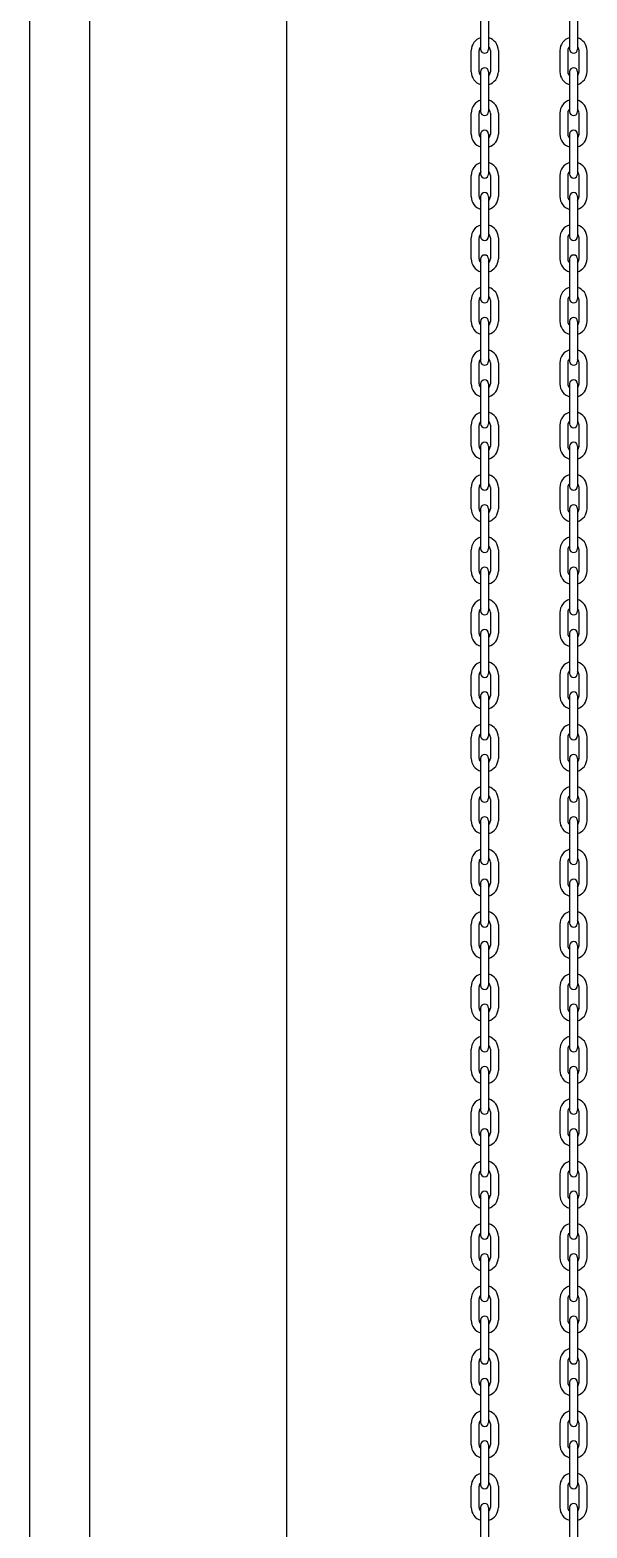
# Model space of a CAD drawing. Header units: millimetres. Extents: x 909 to 159266, y 137 to 21462.
# Drawn here: x 119224 to 119410, y 15338 to 15839 of the extents above; entities that cross this region are included whole.
import ezdxf

# ---------------------------------------------------------------- set-up
doc = ezdxf.new("R2010")
doc.units = ezdxf.units.MM
doc.header["$LTSCALE"] = 50
doc.header["$MEASUREMENT"] = 0
doc.layers.add('OHD Frame', color=2, linetype='Continuous')
doc.layers.add('OHD Track', color=4, linetype='Continuous')

msp = doc.modelspace()

# ---------------------------------------------------------------- linework, layer by layer
at = {"color": 7, "linetype": 'Continuous'}
for p, q in [((119374.13, 15845.82), (119374.13, 15832.48)), ((119376.8, 15845.82), (119376.8, 15832.48)), ((119403.88, 15845.82), (119403.88, 15832.48)), ((119406.55, 15845.82), (119406.55, 15832.48)), ((119371, 15824.95), (119371, 15832.02)), ((119373.67, 15824.95), (119373.67, 15832.02)), ((119377.4, 15832.02), (119377.4, 15824.95)), ((119380.07, 15832.02), (119380.07, 15824.95)), ((119400.61, 15832.02), (119400.61, 15824.95)), ((119403.28, 15832.02), (119403.28, 15824.95)), ((119407.01, 15824.95), (119407.01, 15832.02)), ((119409.68, 15824.95), (119409.68, 15832.02)), ((119374.13, 15824.95), (119374.13, 15811.62)), ((119376.8, 15824.95), (119376.8, 15811.62)), ((119403.88, 15824.95), (119403.88, 15811.62)), ((119406.55, 15824.95), (119406.55, 15811.62)), ((119371, 15804.08), (119371, 15811.15)), ((119373.67, 15804.08), (119373.67, 15811.15)), ((119377.4, 15811.15), (119377.4, 15804.08)), ((119380.07, 15811.15), (119380.07, 15804.08)), ((119400.61, 15811.15), (119400.61, 15804.08)), ((119403.28, 15811.15), (119403.28, 15804.08)), ((119407.01, 15804.08), (119407.01, 15811.15)), ((119409.68, 15804.08), (119409.68, 15811.15)), ((119374.13, 15804.08), (119374.13, 15790.75)), ((119376.8, 15804.08), (119376.8, 15790.75)), ((119403.88, 15804.08), (119403.88, 15790.75)), ((119406.55, 15804.08), (119406.55, 15790.75)), ((119371, 15783.22), (119371, 15790.28)), ((119373.67, 15783.22), (119373.67, 15790.28)), ((119377.4, 15790.28), (119377.4, 15783.22)), ((119380.07, 15790.28), (119380.07, 15783.22)), ((119400.61, 15790.28), (119400.61, 15783.22)), ((119403.28, 15790.28), (119403.28, 15783.22)), ((119407.01, 15783.22), (119407.01, 15790.28)), ((119409.68, 15783.22), (119409.68, 15790.28)), ((119374.13, 15783.22), (119374.13, 15769.88)), ((119376.8, 15783.22), (119376.8, 15769.88)), ((119403.88, 15783.22), (119403.88, 15769.88)), ((119406.55, 15783.22), (119406.55, 15769.88)), ((119371, 15762.35), (119371, 15769.42)), ((119373.67, 15762.35), (119373.67, 15769.42)), ((119377.4, 15769.42), (119377.4, 15762.35)), ((119380.07, 15769.42), (119380.07, 15762.35)), ((119400.61, 15769.42), (119400.61, 15762.35)), ((119403.28, 15769.42), (119403.28, 15762.35)), ((119407.01, 15762.35), (119407.01, 15769.42)), ((119409.68, 15762.35), (119409.68, 15769.42)), ((119374.13, 15762.35), (119374.13, 15749.02)), ((119376.8, 15762.35), (119376.8, 15749.02)), ((119403.88, 15762.35), (119403.88, 15749.02)), ((119406.55, 15762.35), (119406.55, 15749.02)), ((119371, 15741.48), (119371, 15748.55)), ((119373.67, 15741.48), (119373.67, 15748.55)), ((119377.4, 15748.55), (119377.4, 15741.48)), ((119380.07, 15748.55), (119380.07, 15741.48)), ((119400.61, 15748.55), (119400.61, 15741.48)), ((119403.28, 15748.55), (119403.28, 15741.48)), ((119407.01, 15741.48), (119407.01, 15748.55)), ((119409.68, 15741.48), (119409.68, 15748.55)), ((119374.13, 15741.48), (119374.13, 15728.15)), ((119376.8, 15741.48), (119376.8, 15728.15)), ((119403.88, 15741.48), (119403.88, 15728.15)), ((119406.55, 15741.48), (119406.55, 15728.15)), ((119371, 15720.62), (119371, 15727.68)), ((119373.67, 15720.62), (119373.67, 15727.68)), ((119377.4, 15727.68), (119377.4, 15720.62)), ((119380.07, 15727.68), (119380.07, 15720.62)), ((119400.61, 15727.68), (119400.61, 15720.62)), ((119403.28, 15727.68), (119403.28, 15720.62)), ((119407.01, 15720.62), (119407.01, 15727.68)), ((119409.68, 15720.62), (119409.68, 15727.68)), ((119374.13, 15720.62), (119374.13, 15707.28)), ((119376.8, 15720.62), (119376.8, 15707.28)), ((119403.88, 15720.62), (119403.88, 15707.28)), ((119406.55, 15720.62), (119406.55, 15707.28)), ((119371, 15699.75), (119371, 15706.82)), ((119373.67, 15699.75), (119373.67, 15706.82)), ((119377.4, 15706.82), (119377.4, 15699.75)), ((119380.07, 15706.82), (119380.07, 15699.75)), ((119400.61, 15706.82), (119400.61, 15699.75)), ((119403.28, 15706.82), (119403.28, 15699.75)), ((119407.01, 15699.75), (119407.01, 15706.82)), ((119409.68, 15699.75), (119409.68, 15706.82)), ((119374.13, 15699.75), (119374.13, 15686.42)), ((119376.8, 15699.75), (119376.8, 15686.42)), ((119403.88, 15699.75), (119403.88, 15686.42)), ((119406.55, 15699.75), (119406.55, 15686.42)), ((119371, 15678.88), (119371, 15685.95)), ((119373.67, 15678.88), (119373.67, 15685.95)), ((119377.4, 15685.95), (119377.4, 15678.88)), ((119380.07, 15685.95), (119380.07, 15678.88)), ((119400.61, 15685.95), (119400.61, 15678.88)), ((119403.28, 15685.95), (119403.28, 15678.88)), ((119407.01, 15678.88), (119407.01, 15685.95)), ((119409.68, 15678.88), (119409.68, 15685.95)), ((119374.13, 15678.88), (119374.13, 15665.55)), ((119376.8, 15678.88), (119376.8, 15665.55)), ((119403.88, 15678.88), (119403.88, 15665.55)), ((119406.55, 15678.88), (119406.55, 15665.55)), ((119371, 15658.02), (119371, 15665.08)), ((119373.67, 15658.02), (119373.67, 15665.08)), ((119377.4, 15665.08), (119377.4, 15658.02)), ((119380.07, 15665.08), (119380.07, 15658.02)), ((119400.61, 15665.08), (119400.61, 15658.02)), ((119403.28, 15665.08), (119403.28, 15658.02)), ((119407.01, 15658.02), (119407.01, 15665.08)), ((119409.68, 15658.02), (119409.68, 15665.08)), ((119374.13, 15658.02), (119374.13, 15644.68)), ((119376.8, 15658.02), (119376.8, 15644.68)), ((119403.88, 15658.02), (119403.88, 15644.68)), ((119406.55, 15658.02), (119406.55, 15644.68)), ((119371, 15637.15), (119371, 15644.22)), ((119373.67, 15637.15), (119373.67, 15644.22)), ((119377.4, 15644.22), (119377.4, 15637.15)), ((119380.07, 15644.22), (119380.07, 15637.15)), ((119400.61, 15644.22), (119400.61, 15637.15)), ((119403.28, 15644.22), (119403.28, 15637.15)), ((119407.01, 15637.15), (119407.01, 15644.22)), ((119409.68, 15637.15), (119409.68, 15644.22)), ((119374.13, 15637.15), (119374.13, 15623.82)), ((119376.8, 15637.15), (119376.8, 15623.82)), ((119403.88, 15637.15), (119403.88, 15623.82)), ((119406.55, 15637.15), (119406.55, 15623.82)), ((119371, 15616.28), (119371, 15623.35)), ((119373.67, 15616.28), (119373.67, 15623.35)), ((119377.4, 15623.35), (119377.4, 15616.28)), ((119380.07, 15623.35), (119380.07, 15616.28)), ((119400.61, 15623.35), (119400.61, 15616.28)), ((119403.28, 15623.35), (119403.28, 15616.28)), ((119407.01, 15616.28), (119407.01, 15623.35)), ((119409.68, 15616.28), (119409.68, 15623.35)), ((119374.13, 15616.28), (119374.13, 15602.95)), ((119376.8, 15616.28), (119376.8, 15602.95)), ((119403.88, 15616.28), (119403.88, 15602.95)), ((119406.55, 15616.28), (119406.55, 15602.95)), ((119371, 15595.42), (119371, 15602.48)), ((119373.67, 15595.42), (119373.67, 15602.48)), ((119377.4, 15602.48), (119377.4, 15595.42)), ((119380.07, 15602.48), (119380.07, 15595.42)), ((119400.61, 15602.48), (119400.61, 15595.42)), ((119403.28, 15602.48), (119403.28, 15595.42)), ((119407.01, 15595.42), (119407.01, 15602.48)), ((119409.68, 15595.42), (119409.68, 15602.48)), ((119374.13, 15595.42), (119374.13, 15582.08)), ((119376.8, 15595.42), (119376.8, 15582.08)), ((119403.88, 15595.42), (119403.88, 15582.08)), ((119406.55, 15595.42), (119406.55, 15582.08)), ((119371, 15574.55), (119371, 15581.62)), ((119373.67, 15574.55), (119373.67, 15581.62)), ((119377.4, 15581.62), (119377.4, 15574.55)), ((119380.07, 15581.62), (119380.07, 15574.55)), ((119400.61, 15581.62), (119400.61, 15574.55)), ((119403.28, 15581.62), (119403.28, 15574.55)), ((119407.01, 15574.55), (119407.01, 15581.62)), ((119409.68, 15574.55), (119409.68, 15581.62)), ((119374.13, 15574.55), (119374.13, 15561.22)), ((119376.8, 15574.55), (119376.8, 15561.22)), ((119403.88, 15574.55), (119403.88, 15561.22)), ((119406.55, 15574.55), (119406.55, 15561.22)), ((119371, 15553.68), (119371, 15560.75)), ((119373.67, 15553.68), (119373.67, 15560.75)), ((119377.4, 15560.75), (119377.4, 15553.68)), ((119380.07, 15560.75), (119380.07, 15553.68)), ((119400.61, 15560.75), (119400.61, 15553.68)), ((119403.28, 15560.75), (119403.28, 15553.68)), ((119407.01, 15553.68), (119407.01, 15560.75)), ((119409.68, 15553.68), (119409.68, 15560.75)), ((119374.13, 15553.68), (119374.13, 15540.35)), ((119376.8, 15553.68), (119376.8, 15540.35)), ((119403.88, 15553.68), (119403.88, 15540.35)), ((119406.55, 15553.68), (119406.55, 15540.35)), ((119371, 15532.82), (119371, 15539.88)), ((119373.67, 15532.82), (119373.67, 15539.88)), ((119377.4, 15539.88), (119377.4, 15532.82)), ((119380.07, 15539.88), (119380.07, 15532.82)), ((119400.61, 15539.88), (119400.61, 15532.82)), ((119403.28, 15539.88), (119403.28, 15532.82)), ((119407.01, 15532.82), (119407.01, 15539.88)), ((119409.68, 15532.82), (119409.68, 15539.88)), ((119374.13, 15532.82), (119374.13, 15519.48)), ((119376.8, 15532.82), (119376.8, 15519.48)), ((119403.88, 15532.82), (119403.88, 15519.48)), ((119406.55, 15532.82), (119406.55, 15519.48)), ((119371, 15511.95), (119371, 15519.02)), ((119373.67, 15511.95), (119373.67, 15519.02)), ((119377.4, 15519.02), (119377.4, 15511.95)), ((119380.07, 15519.02), (119380.07, 15511.95)), ((119400.61, 15519.02), (119400.61, 15511.95)), ((119403.28, 15519.02), (119403.28, 15511.95)), ((119407.01, 15511.95), (119407.01, 15519.02)), ((119409.68, 15511.95), (119409.68, 15519.02)), ((119374.13, 15511.95), (119374.13, 15498.62)), ((119376.8, 15511.95), (119376.8, 15498.62)), ((119403.88, 15511.95), (119403.88, 15498.62)), ((119406.55, 15511.95), (119406.55, 15498.62)), ((119371, 15491.08), (119371, 15498.15)), ((119373.67, 15491.08), (119373.67, 15498.15)), ((119377.4, 15498.15), (119377.4, 15491.08)), ((119380.07, 15498.15), (119380.07, 15491.08)), ((119400.61, 15498.15), (119400.61, 15491.08)), ((119403.28, 15498.15), (119403.28, 15491.08)), ((119407.01, 15491.08), (119407.01, 15498.15)), ((119409.68, 15491.08), (119409.68, 15498.15)), ((119374.13, 15491.08), (119374.13, 15477.75)), ((119376.8, 15491.08), (119376.8, 15477.75)), ((119403.88, 15491.08), (119403.88, 15477.75)), ((119406.55, 15491.08), (119406.55, 15477.75)), ((119371, 15470.22), (119371, 15477.28)), ((119373.67, 15470.22), (119373.67, 15477.28)), ((119377.4, 15477.28), (119377.4, 15470.22)), ((119380.07, 15477.28), (119380.07, 15470.22)), ((119400.61, 15477.28), (119400.61, 15470.22)), ((119403.28, 15477.28), (119403.28, 15470.22)), ((119407.01, 15470.22), (119407.01, 15477.28)), ((119409.68, 15470.22), (119409.68, 15477.28)), ((119374.13, 15470.22), (119374.13, 15456.88)), ((119376.8, 15470.22), (119376.8, 15456.88)), ((119403.88, 15470.22), (119403.88, 15456.88)), ((119406.55, 15470.22), (119406.55, 15456.88)), ((119371, 15449.35), (119371, 15456.41)), ((119373.67, 15449.35), (119373.67, 15456.41)), ((119377.4, 15456.41), (119377.4, 15449.35)), ((119380.07, 15456.41), (119380.07, 15449.35)), ((119400.61, 15456.41), (119400.61, 15449.35)), ((119403.28, 15456.41), (119403.28, 15449.35)), ((119407.01, 15449.35), (119407.01, 15456.41)), ((119409.68, 15449.35), (119409.68, 15456.41)), ((119374.13, 15449.35), (119374.13, 15436.01)), ((119376.8, 15449.35), (119376.8, 15436.01)), ((119403.88, 15449.35), (119403.88, 15436.01)), ((119406.55, 15449.35), (119406.55, 15436.01)), ((119371, 15428.48), (119371, 15435.55)), ((119373.67, 15428.48), (119373.67, 15435.55)), ((119377.4, 15435.55), (119377.4, 15428.48)), ((119380.07, 15435.55), (119380.07, 15428.48)), ((119400.61, 15435.55), (119400.61, 15428.48)), ((119403.28, 15435.55), (119403.28, 15428.48)), ((119407.01, 15428.48), (119407.01, 15435.55)), ((119409.68, 15428.48), (119409.68, 15435.55)), ((119374.13, 15428.48), (119374.13, 15415.15)), ((119376.8, 15428.48), (119376.8, 15415.15)), ((119403.88, 15428.48), (119403.88, 15415.15)), ((119406.55, 15428.48), (119406.55, 15415.15)), ((119371, 15407.61), (119371, 15414.68)), ((119373.67, 15407.61), (119373.67, 15414.68)), ((119377.4, 15414.68), (119377.4, 15407.61)), ((119380.07, 15414.68), (119380.07, 15407.61)), ((119400.61, 15414.68), (119400.61, 15407.61)), ((119403.28, 15414.68), (119403.28, 15407.61)), ((119407.01, 15407.61), (119407.01, 15414.68)), ((119409.68, 15407.61), (119409.68, 15414.68)), ((119374.13, 15407.61), (119374.13, 15394.28)), ((119376.8, 15407.61), (119376.8, 15394.28)), ((119403.88, 15407.61), (119403.88, 15394.28)), ((119406.55, 15407.61), (119406.55, 15394.28)), ((119371, 15386.75), (119371, 15393.81)), ((119373.67, 15386.75), (119373.67, 15393.81)), ((119377.4, 15393.81), (119377.4, 15386.75)), ((119380.07, 15393.81), (119380.07, 15386.75)), ((119400.61, 15393.81), (119400.61, 15386.75)), ((119403.28, 15393.81), (119403.28, 15386.75)), ((119407.01, 15386.75), (119407.01, 15393.81)), ((119409.68, 15386.75), (119409.68, 15393.81)), ((119374.13, 15386.75), (119374.13, 15373.41)), ((119376.8, 15386.75), (119376.8, 15373.41)), ((119403.88, 15386.75), (119403.88, 15373.41)), ((119406.55, 15386.75), (119406.55, 15373.41)), ((119371, 15365.88), (119371, 15372.95)), ((119373.67, 15365.88), (119373.67, 15372.95)), ((119377.4, 15372.95), (119377.4, 15365.88)), ((119380.07, 15372.95), (119380.07, 15365.88)), ((119400.61, 15372.95), (119400.61, 15365.88)), ((119403.28, 15372.95), (119403.28, 15365.88)), ((119407.01, 15365.88), (119407.01, 15372.95)), ((119409.68, 15365.88), (119409.68, 15372.95)), ((119374.13, 15365.88), (119374.13, 15352.55)), ((119376.8, 15365.88), (119376.8, 15352.55)), ((119403.88, 15365.88), (119403.88, 15352.55)), ((119406.55, 15365.88), (119406.55, 15352.55)), ((119371, 15345.01), (119371, 15352.08)), ((119373.67, 15345.01), (119373.67, 15352.08)), ((119377.4, 15352.08), (119377.4, 15345.01)), ((119380.07, 15352.08), (119380.07, 15345.01)), ((119400.61, 15352.08), (119400.61, 15345.01)), ((119403.28, 15352.08), (119403.28, 15345.01)), ((119407.01, 15345.01), (119407.01, 15352.08)), ((119409.68, 15345.01), (119409.68, 15352.08)), ((119374.13, 15345.01), (119374.13, 15331.68)), ((119376.8, 15345.01), (119376.8, 15331.68)), ((119403.88, 15345.01), (119403.88, 15331.68)), ((119406.55, 15345.01), (119406.55, 15331.68))]:
    msp.add_line(p, q, dxfattribs=at)
for centre, radius, start, end in [((119375.47, 15832.02), 4.47, 106.4768, 180), ((119375.6, 15832.02), 4.47, 0, 73.5232), ((119405.08, 15832.02), 4.47, 106.4768, 180), ((119405.21, 15832.02), 4.47, 0, 73.5232), ((119375.47, 15832.02), 1.8, 134.9422, 180), ((119375.47, 15832.48), 1.33, 180, 0), ((119375.6, 15832.02), 1.8, 0, 45.0578), ((119405.08, 15832.02), 1.8, 134.9422, 180), ((119405.21, 15832.48), 1.33, 180, 0), ((119405.21, 15832.02), 1.8, 0, 45.0578), ((119375.47, 15824.95), 1.33, 0, 180), ((119405.21, 15824.95), 1.33, 0, 180), ((119375.47, 15824.95), 4.47, 180, 253.5232), ((119375.47, 15824.95), 1.8, 180, 225.0578), ((119375.6, 15824.95), 4.47, 286.4768, 0), ((119375.6, 15824.95), 1.8, 314.9422, 0), ((119405.08, 15824.95), 4.47, 180, 253.5232), ((119405.08, 15824.95), 1.8, 180, 225.0578), ((119405.21, 15824.95), 4.47, 286.4768, 0), ((119405.21, 15824.95), 1.8, 314.9422, 0), ((119375.47, 15811.15), 4.47, 106.4768, 180), ((119375.47, 15811.15), 1.8, 134.9422, 180), ((119375.47, 15811.62), 1.33, 180, 0), ((119375.6, 15811.15), 4.47, 0, 73.5232), ((119375.6, 15811.15), 1.8, 0, 45.0578), ((119405.08, 15811.15), 4.47, 106.4768, 180), ((119405.08, 15811.15), 1.8, 134.9422, 180), ((119405.21, 15811.62), 1.33, 180, 0), ((119405.21, 15811.15), 4.47, 0, 73.5232), ((119405.21, 15811.15), 1.8, 0, 45.0578), ((119375.47, 15804.08), 4.47, 180, 253.5232), ((119375.47, 15804.08), 1.8, 180, 225.0578), ((119375.47, 15804.08), 1.33, 0, 180), ((119375.6, 15804.08), 4.47, 286.4768, 0), ((119375.6, 15804.08), 1.8, 314.9422, 0), ((119405.08, 15804.08), 4.47, 180, 253.5232), ((119405.08, 15804.08), 1.8, 180, 225.0578), ((119405.21, 15804.08), 1.33, 0, 180), ((119405.21, 15804.08), 4.47, 286.4768, 0), ((119405.21, 15804.08), 1.8, 314.9422, 0), ((119375.47, 15790.28), 4.47, 106.4768, 180), ((119375.47, 15790.28), 1.8, 134.9422, 180), ((119375.47, 15790.75), 1.33, 180, 0), ((119375.6, 15790.28), 4.47, 0, 73.5232), ((119375.6, 15790.28), 1.8, 0, 45.0578), ((119405.08, 15790.28), 4.47, 106.4768, 180), ((119405.08, 15790.28), 1.8, 134.9422, 180), ((119405.21, 15790.75), 1.33, 180, 0), ((119405.21, 15790.28), 4.47, 0, 73.5232), ((119405.21, 15790.28), 1.8, 0, 45.0578), ((119375.47, 15783.22), 4.47, 180, 253.5232), ((119375.47, 15783.22), 1.8, 180, 225.0578), ((119375.47, 15783.22), 1.33, 0, 180), ((119375.6, 15783.22), 4.47, 286.4768, 0), ((119375.6, 15783.22), 1.8, 314.9422, 0), ((119405.08, 15783.22), 4.47, 180, 253.5232), ((119405.08, 15783.22), 1.8, 180, 225.0578), ((119405.21, 15783.22), 1.33, 0, 180), ((119405.21, 15783.22), 4.47, 286.4768, 0), ((119405.21, 15783.22), 1.8, 314.9422, 0), ((119375.47, 15769.42), 4.47, 106.4768, 180), ((119375.47, 15769.42), 1.8, 134.9422, 180), ((119375.6, 15769.42), 4.47, 0, 73.5232), ((119375.6, 15769.42), 1.8, 0, 45.0578), ((119405.08, 15769.42), 4.47, 106.4768, 180), ((119405.08, 15769.42), 1.8, 134.9422, 180), ((119405.21, 15769.42), 4.47, 0, 73.5232), ((119405.21, 15769.42), 1.8, 0, 45.0578), ((119375.47, 15769.88), 1.33, 180, 0), ((119405.21, 15769.88), 1.33, 180, 0), ((119375.47, 15762.35), 4.47, 180, 253.5232), ((119375.47, 15762.35), 1.8, 180, 225.0578), ((119375.47, 15762.35), 1.33, 0, 180), ((119375.6, 15762.35), 4.47, 286.4768, 0), ((119375.6, 15762.35), 1.8, 314.9422, 0), ((119405.08, 15762.35), 4.47, 180, 253.5232), ((119405.08, 15762.35), 1.8, 180, 225.0578), ((119405.21, 15762.35), 1.33, 0, 180), ((119405.21, 15762.35), 4.47, 286.4768, 0), ((119405.21, 15762.35), 1.8, 314.9422, 0), ((119375.47, 15748.55), 4.47, 106.4768, 180), ((119375.6, 15748.55), 4.47, 0, 73.5232), ((119405.08, 15748.55), 4.47, 106.4768, 180), ((119405.21, 15748.55), 4.47, 0, 73.5232), ((119375.47, 15748.55), 1.8, 134.9422, 180), ((119375.47, 15749.02), 1.33, 180, 0), ((119375.6, 15748.55), 1.8, 0, 45.0578), ((119405.08, 15748.55), 1.8, 134.9422, 180), ((119405.21, 15749.02), 1.33, 180, 0), ((119405.21, 15748.55), 1.8, 0, 45.0578), ((119375.47, 15741.48), 4.47, 180, 253.5232), ((119375.47, 15741.48), 1.8, 180, 225.0578), ((119375.47, 15741.48), 1.33, 0, 180), ((119375.6, 15741.48), 4.47, 286.4768, 0), ((119375.6, 15741.48), 1.8, 314.9422, 0), ((119405.08, 15741.48), 4.47, 180, 253.5232), ((119405.08, 15741.48), 1.8, 180, 225.0578), ((119405.21, 15741.48), 1.33, 0, 180), ((119405.21, 15741.48), 4.47, 286.4768, 0), ((119405.21, 15741.48), 1.8, 314.9422, 0), ((119375.47, 15727.68), 4.47, 106.4768, 180), ((119375.6, 15727.68), 4.47, 0, 73.5232), ((119405.08, 15727.68), 4.47, 106.4768, 180), ((119405.21, 15727.68), 4.47, 0, 73.5232), ((119375.47, 15727.68), 1.8, 134.9422, 180), ((119375.47, 15728.15), 1.33, 180, 0), ((119375.6, 15727.68), 1.8, 0, 45.0578), ((119405.08, 15727.68), 1.8, 134.9422, 180), ((119405.21, 15728.15), 1.33, 180, 0), ((119405.21, 15727.68), 1.8, 0, 45.0578), ((119375.47, 15720.6), 4.47, 180, 253.5232), ((119375.47, 15720.62), 1.8, 180, 225.0578), ((119375.47, 15720.6), 1.8, 180, 225.0578), ((119375.47, 15720.62), 1.33, 0, 180), ((119375.6, 15720.62), 1.8, 314.9422, 0), ((119375.6, 15720.6), 4.47, 286.4768, 0), ((119405.08, 15720.6), 4.47, 180, 253.5232), ((119405.08, 15720.62), 1.8, 180, 225.0578), ((119405.08, 15720.6), 1.8, 180, 225.0578), ((119405.21, 15720.62), 1.33, 0, 180), ((119405.21, 15720.6), 4.47, 286.4768, 0), ((119405.21, 15720.62), 1.8, 314.9422, 0), ((119375.47, 15706.82), 4.47, 106.4768, 180), ((119375.6, 15706.82), 4.47, 0, 73.5232), ((119405.08, 15706.82), 4.47, 106.4768, 180), ((119405.21, 15706.82), 4.47, 0, 73.5232), ((119375.47, 15706.82), 1.8, 134.9422, 180), ((119375.47, 15707.28), 1.33, 180, 0), ((119375.6, 15706.82), 1.8, 0, 45.0578), ((119405.08, 15706.82), 1.8, 134.9422, 180), ((119405.21, 15707.28), 1.33, 180, 0), ((119405.21, 15706.82), 1.8, 0, 45.0578), ((119375.47, 15699.75), 1.33, 0, 180), ((119405.21, 15699.75), 1.33, 0, 180), ((119375.47, 15699.75), 4.47, 180, 253.5232), ((119375.47, 15699.75), 1.8, 180, 225.0578), ((119375.6, 15699.75), 4.47, 286.4768, 0), ((119375.6, 15699.75), 1.8, 314.9422, 0), ((119405.08, 15699.75), 4.47, 180, 253.5232), ((119405.08, 15699.75), 1.8, 180, 225.0578), ((119405.21, 15699.75), 4.47, 286.4768, 0), ((119405.21, 15699.75), 1.8, 314.9422, 0), ((119375.47, 15685.95), 4.47, 106.4768, 180), ((119375.47, 15685.95), 1.8, 134.9422, 180), ((119375.47, 15686.42), 1.33, 180, 0), ((119375.6, 15685.95), 4.47, 0, 73.5232), ((119375.6, 15685.95), 1.8, 0, 45.0578), ((119405.08, 15685.95), 4.47, 106.4768, 180), ((119405.08, 15685.95), 1.8, 134.9422, 180), ((119405.21, 15686.42), 1.33, 180, 0), ((119405.21, 15685.95), 4.47, 0, 73.5232), ((119405.21, 15685.95), 1.8, 0, 45.0578), ((119375.47, 15678.88), 4.47, 180, 253.5232), ((119375.47, 15678.88), 1.8, 180, 225.0578), ((119375.47, 15678.88), 1.33, 0, 180), ((119375.6, 15678.88), 4.47, 286.4768, 0), ((119375.6, 15678.88), 1.8, 314.9422, 0), ((119405.08, 15678.88), 4.47, 180, 253.5232), ((119405.08, 15678.88), 1.8, 180, 225.0578), ((119405.21, 15678.88), 1.33, 0, 180), ((119405.21, 15678.88), 4.47, 286.4768, 0), ((119405.21, 15678.88), 1.8, 314.9422, 0), ((119375.47, 15665.08), 4.47, 106.4768, 180), ((119375.47, 15665.08), 1.8, 134.9422, 180), ((119375.47, 15665.55), 1.33, 180, 0), ((119375.6, 15665.08), 4.47, 0, 73.5232), ((119375.6, 15665.08), 1.8, 0, 45.0578), ((119405.08, 15665.08), 4.47, 106.4768, 180), ((119405.08, 15665.08), 1.8, 134.9422, 180), ((119405.21, 15665.55), 1.33, 180, 0), ((119405.21, 15665.08), 4.47, 0, 73.5232), ((119405.21, 15665.08), 1.8, 0, 45.0578), ((119375.47, 15658.02), 4.47, 180, 253.5232), ((119375.47, 15658.02), 1.8, 180, 225.0578), ((119375.47, 15658.02), 1.33, 0, 180), ((119375.6, 15658.02), 4.47, 286.4768, 0), ((119375.6, 15658.02), 1.8, 314.9422, 0), ((119405.08, 15658.02), 4.47, 180, 253.5232), ((119405.08, 15658.02), 1.8, 180, 225.0578), ((119405.21, 15658.02), 1.33, 0, 180), ((119405.21, 15658.02), 4.47, 286.4768, 0), ((119405.21, 15658.02), 1.8, 314.9422, 0), ((119375.47, 15644.22), 4.47, 106.4768, 180), ((119375.47, 15644.22), 1.8, 134.9422, 180), ((119375.6, 15644.22), 4.47, 0, 73.5232), ((119375.6, 15644.22), 1.8, 0, 45.0578), ((119405.08, 15644.22), 4.47, 106.4768, 180), ((119405.08, 15644.22), 1.8, 134.9422, 180), ((119405.21, 15644.22), 4.47, 0, 73.5232), ((119405.21, 15644.22), 1.8, 0, 45.0578), ((119375.47, 15644.68), 1.33, 180, 0), ((119405.21, 15644.68), 1.33, 180, 0), ((119375.47, 15637.15), 4.47, 180, 253.5232), ((119375.47, 15637.15), 1.8, 180, 225.0578), ((119375.47, 15637.15), 1.33, 0, 180), ((119375.6, 15637.15), 4.47, 286.4768, 0), ((119375.6, 15637.15), 1.8, 314.9422, 0), ((119405.08, 15637.15), 4.47, 180, 253.5232), ((119405.08, 15637.15), 1.8, 180, 225.0578), ((119405.21, 15637.15), 1.33, 0, 180), ((119405.21, 15637.15), 4.47, 286.4768, 0), ((119405.21, 15637.15), 1.8, 314.9422, 0), ((119375.47, 15623.35), 4.47, 106.4768, 180), ((119375.6, 15623.35), 4.47, 0, 73.5232), ((119405.08, 15623.35), 4.47, 106.4768, 180), ((119405.21, 15623.35), 4.47, 0, 73.5232), ((119375.47, 15623.35), 1.8, 134.9422, 180), ((119375.47, 15623.82), 1.33, 180, 0), ((119375.6, 15623.35), 1.8, 0, 45.0578), ((119405.08, 15623.35), 1.8, 134.9422, 180), ((119405.21, 15623.82), 1.33, 180, 0), ((119405.21, 15623.35), 1.8, 0, 45.0578), ((119375.47, 15616.28), 4.47, 180, 253.5232), ((119375.47, 15616.28), 1.8, 180, 225.0578), ((119375.47, 15616.28), 1.33, 0, 180), ((119375.6, 15616.28), 4.47, 286.4768, 0), ((119375.6, 15616.28), 1.8, 314.9422, 0), ((119405.08, 15616.28), 4.47, 180, 253.5232), ((119405.08, 15616.28), 1.8, 180, 225.0578), ((119405.21, 15616.28), 1.33, 0, 180), ((119405.21, 15616.28), 4.47, 286.4768, 0), ((119405.21, 15616.28), 1.8, 314.9422, 0), ((119375.47, 15602.48), 4.47, 106.4768, 180), ((119375.6, 15602.48), 4.47, 0, 73.5232), ((119405.08, 15602.48), 4.47, 106.4768, 180), ((119405.21, 15602.48), 4.47, 0, 73.5232), ((119375.47, 15602.48), 1.8, 134.9422, 180), ((119375.47, 15602.95), 1.33, 180, 0), ((119375.6, 15602.48), 1.8, 0, 45.0578), ((119405.08, 15602.48), 1.8, 134.9422, 180), ((119405.21, 15602.95), 1.33, 180, 0), ((119405.21, 15602.48), 1.8, 0, 45.0578), ((119375.47, 15595.42), 4.47, 180, 253.5232), ((119375.47, 15595.42), 1.8, 180, 225.0578), ((119375.47, 15595.42), 1.33, 0, 180), ((119375.6, 15595.42), 4.47, 286.4768, 0), ((119375.6, 15595.42), 1.8, 314.9422, 0), ((119405.08, 15595.42), 4.47, 180, 253.5232), ((119405.08, 15595.42), 1.8, 180, 225.0578), ((119405.21, 15595.42), 1.33, 0, 180), ((119405.21, 15595.42), 4.47, 286.4768, 0), ((119405.21, 15595.42), 1.8, 314.9422, 0), ((119375.47, 15581.62), 4.47, 106.4768, 180), ((119375.6, 15581.62), 4.47, 0, 73.5232), ((119405.08, 15581.62), 4.47, 106.4768, 180), ((119405.21, 15581.62), 4.47, 0, 73.5232), ((119375.47, 15581.62), 1.8, 134.9422, 180), ((119375.47, 15582.08), 1.33, 180, 0), ((119375.6, 15581.62), 1.8, 0, 45.0578), ((119405.08, 15581.62), 1.8, 134.9422, 180), ((119405.21, 15582.08), 1.33, 180, 0), ((119405.21, 15581.62), 1.8, 0, 45.0578), ((119375.47, 15574.55), 1.33, 0, 180), ((119405.21, 15574.55), 1.33, 0, 180), ((119375.47, 15574.55), 4.47, 180, 253.5232), ((119375.47, 15574.55), 1.8, 180, 225.0578), ((119375.6, 15574.55), 4.47, 286.4768, 0), ((119375.6, 15574.55), 1.8, 314.9422, 0), ((119405.08, 15574.55), 4.47, 180, 253.5232), ((119405.08, 15574.55), 1.8, 180, 225.0578), ((119405.21, 15574.55), 4.47, 286.4768, 0), ((119405.21, 15574.55), 1.8, 314.9422, 0), ((119375.47, 15560.75), 4.47, 106.4768, 180), ((119375.47, 15560.75), 1.8, 134.9422, 180), ((119375.47, 15561.22), 1.33, 180, 0), ((119375.6, 15560.75), 4.47, 0, 73.5232), ((119375.6, 15560.75), 1.8, 0, 45.0578), ((119405.08, 15560.75), 4.47, 106.4768, 180), ((119405.08, 15560.75), 1.8, 134.9422, 180), ((119405.21, 15561.22), 1.33, 180, 0), ((119405.21, 15560.75), 4.47, 0, 73.5232), ((119405.21, 15560.75), 1.8, 0, 45.0578), ((119375.47, 15553.68), 4.47, 180, 253.5232), ((119375.47, 15553.68), 1.8, 180, 225.0578), ((119375.47, 15553.68), 1.33, 0, 180), ((119375.6, 15553.68), 4.47, 286.4768, 0), ((119375.6, 15553.68), 1.8, 314.9422, 0), ((119405.08, 15553.68), 4.47, 180, 253.5232), ((119405.08, 15553.68), 1.8, 180, 225.0578), ((119405.21, 15553.68), 1.33, 0, 180), ((119405.21, 15553.68), 4.47, 286.4768, 0), ((119405.21, 15553.68), 1.8, 314.9422, 0), ((119375.47, 15539.88), 4.47, 106.4768, 180), ((119375.47, 15539.88), 1.8, 134.9422, 180), ((119375.47, 15540.35), 1.33, 180, 0), ((119375.6, 15539.88), 4.47, 0, 73.5232), ((119375.6, 15539.88), 1.8, 0, 45.0578), ((119405.08, 15539.88), 4.47, 106.4768, 180), ((119405.08, 15539.88), 1.8, 134.9422, 180), ((119405.21, 15540.35), 1.33, 180, 0), ((119405.21, 15539.88), 4.47, 0, 73.5232), ((119405.21, 15539.88), 1.8, 0, 45.0578), ((119375.47, 15532.82), 4.47, 180, 253.5232), ((119375.47, 15532.82), 1.8, 180, 225.0578), ((119375.47, 15532.82), 1.33, 0, 180), ((119375.6, 15532.82), 4.47, 286.4768, 0), ((119375.6, 15532.82), 1.8, 314.9422, 0), ((119405.08, 15532.82), 4.47, 180, 253.5232), ((119405.08, 15532.82), 1.8, 180, 225.0578), ((119405.21, 15532.82), 1.33, 0, 180), ((119405.21, 15532.82), 4.47, 286.4768, 0), ((119405.21, 15532.82), 1.8, 314.9422, 0), ((119375.47, 15519.02), 4.47, 106.4768, 180), ((119375.47, 15519.02), 1.8, 134.9422, 180), ((119375.6, 15519.02), 4.47, 0, 73.5232), ((119375.6, 15519.02), 1.8, 0, 45.0578), ((119405.08, 15519.02), 4.47, 106.4768, 180), ((119405.08, 15519.02), 1.8, 134.9422, 180), ((119405.21, 15519.02), 4.47, 0, 73.5232), ((119405.21, 15519.02), 1.8, 0, 45.0578), ((119375.47, 15519.48), 1.33, 180, 0), ((119405.21, 15519.48), 1.33, 180, 0), ((119375.47, 15511.95), 4.47, 180, 253.5232), ((119375.47, 15511.95), 1.8, 180, 225.0578), ((119375.47, 15511.95), 1.33, 0, 180), ((119375.6, 15511.95), 4.47, 286.4768, 0), ((119375.6, 15511.95), 1.8, 314.9422, 0), ((119405.08, 15511.95), 4.47, 180, 253.5232), ((119405.08, 15511.95), 1.8, 180, 225.0578), ((119405.21, 15511.95), 1.33, 0, 180), ((119405.21, 15511.95), 4.47, 286.4768, 0), ((119405.21, 15511.95), 1.8, 314.9422, 0), ((119375.47, 15498.15), 4.47, 106.4768, 180), ((119375.6, 15498.15), 4.47, 0, 73.5232), ((119405.08, 15498.15), 4.47, 106.4768, 180), ((119405.21, 15498.15), 4.47, 0, 73.5232), ((119375.47, 15498.15), 1.8, 134.9422, 180), ((119375.47, 15498.62), 1.33, 180, 0), ((119375.6, 15498.15), 1.8, 0, 45.0578), ((119405.08, 15498.15), 1.8, 134.9422, 180), ((119405.21, 15498.62), 1.33, 180, 0), ((119405.21, 15498.15), 1.8, 0, 45.0578), ((119375.47, 15491.08), 4.47, 180, 253.5232), ((119375.47, 15491.08), 1.8, 180, 225.0578), ((119375.47, 15491.08), 1.33, 0, 180), ((119375.6, 15491.08), 4.47, 286.4768, 0), ((119375.6, 15491.08), 1.8, 314.9422, 0), ((119405.08, 15491.08), 4.47, 180, 253.5232), ((119405.08, 15491.08), 1.8, 180, 225.0578), ((119405.21, 15491.08), 1.33, 0, 180), ((119405.21, 15491.08), 4.47, 286.4768, 0), ((119405.21, 15491.08), 1.8, 314.9422, 0), ((119375.47, 15477.28), 4.47, 106.4768, 180), ((119375.6, 15477.28), 4.47, 0, 73.5232), ((119405.08, 15477.28), 4.47, 106.4768, 180), ((119405.21, 15477.28), 4.47, 0, 73.5232), ((119375.47, 15477.28), 1.8, 134.9422, 180), ((119375.47, 15477.75), 1.33, 180, 0), ((119375.6, 15477.28), 1.8, 0, 45.0578), ((119405.08, 15477.28), 1.8, 134.9422, 180), ((119405.21, 15477.75), 1.33, 180, 0), ((119405.21, 15477.28), 1.8, 0, 45.0578), ((119375.47, 15470.22), 4.47, 180, 253.5232), ((119375.47, 15470.22), 1.8, 180, 225.0578), ((119375.47, 15470.22), 1.33, 0, 180), ((119375.6, 15470.22), 4.47, 286.4768, 0), ((119375.6, 15470.22), 1.8, 314.9422, 0), ((119405.08, 15470.22), 4.47, 180, 253.5232), ((119405.08, 15470.22), 1.8, 180, 225.0578), ((119405.21, 15470.22), 1.33, 0, 180), ((119405.21, 15470.22), 4.47, 286.4768, 0), ((119405.21, 15470.22), 1.8, 314.9422, 0), ((119375.47, 15456.41), 4.47, 106.4768, 180), ((119375.6, 15456.41), 4.47, 0, 73.5232), ((119405.08, 15456.41), 4.47, 106.4768, 180), ((119405.21, 15456.41), 4.47, 0, 73.5232), ((119375.47, 15456.41), 1.8, 134.9422, 180), ((119375.47, 15456.88), 1.33, 180, 0), ((119375.6, 15456.41), 1.8, 0, 45.0578), ((119405.08, 15456.41), 1.8, 134.9422, 180), ((119405.21, 15456.88), 1.33, 180, 0), ((119405.21, 15456.41), 1.8, 0, 45.0578), ((119375.47, 15449.35), 1.33, 0, 180), ((119405.21, 15449.35), 1.33, 0, 180), ((119375.47, 15449.33), 4.47, 180, 253.5232), ((119375.47, 15449.35), 1.8, 180, 225.0578), ((119375.47, 15449.33), 1.8, 180, 225.0578), ((119375.6, 15449.35), 1.8, 314.9422, 0), ((119375.6, 15449.33), 4.47, 286.4768, 0), ((119405.08, 15449.33), 4.47, 180, 253.5232), ((119405.08, 15449.35), 1.8, 180, 225.0578), ((119405.08, 15449.33), 1.8, 180, 225.0578), ((119405.21, 15449.33), 4.47, 286.4768, 0), ((119405.21, 15449.35), 1.8, 314.9422, 0), ((119375.47, 15435.55), 4.47, 106.4768, 180), ((119375.47, 15435.55), 1.8, 134.9422, 180), ((119375.47, 15436.01), 1.33, 180, 0), ((119375.6, 15435.55), 4.47, 0, 73.5232), ((119375.6, 15435.55), 1.8, 0, 45.0578), ((119405.08, 15435.55), 4.47, 106.4768, 180), ((119405.08, 15435.55), 1.8, 134.9422, 180), ((119405.21, 15436.01), 1.33, 180, 0), ((119405.21, 15435.55), 4.47, 0, 73.5232), ((119405.21, 15435.55), 1.8, 0, 45.0578), ((119375.47, 15428.48), 4.47, 180, 253.5232), ((119375.47, 15428.48), 1.8, 180, 225.0578), ((119375.47, 15428.48), 1.33, 0, 180), ((119375.6, 15428.48), 4.47, 286.4768, 0), ((119375.6, 15428.48), 1.8, 314.9422, 0), ((119405.08, 15428.48), 4.47, 180, 253.5232), ((119405.08, 15428.48), 1.8, 180, 225.0578), ((119405.21, 15428.48), 1.33, 0, 180), ((119405.21, 15428.48), 4.47, 286.4768, 0), ((119405.21, 15428.48), 1.8, 314.9422, 0), ((119375.47, 15414.68), 4.47, 106.4768, 180), ((119375.47, 15414.68), 1.8, 134.9422, 180), ((119375.47, 15415.15), 1.33, 180, 0), ((119375.6, 15414.68), 4.47, 0, 73.5232), ((119375.6, 15414.68), 1.8, 0, 45.0578), ((119405.08, 15414.68), 4.47, 106.4768, 180), ((119405.08, 15414.68), 1.8, 134.9422, 180), ((119405.21, 15415.15), 1.33, 180, 0), ((119405.21, 15414.68), 4.47, 0, 73.5232), ((119405.21, 15414.68), 1.8, 0, 45.0578), ((119375.47, 15407.61), 4.47, 180, 253.5232), ((119375.47, 15407.61), 1.8, 180, 225.0578), ((119375.47, 15407.61), 1.33, 0, 180), ((119375.6, 15407.61), 4.47, 286.4768, 0), ((119375.6, 15407.61), 1.8, 314.9422, 0), ((119405.08, 15407.61), 4.47, 180, 253.5232), ((119405.08, 15407.61), 1.8, 180, 225.0578), ((119405.21, 15407.61), 1.33, 0, 180), ((119405.21, 15407.61), 4.47, 286.4768, 0), ((119405.21, 15407.61), 1.8, 314.9422, 0), ((119375.47, 15393.81), 4.47, 106.4768, 180), ((119375.47, 15393.81), 1.8, 134.9422, 180), ((119375.6, 15393.81), 4.47, 0, 73.5232), ((119375.6, 15393.81), 1.8, 0, 45.0578), ((119405.08, 15393.81), 4.47, 106.4768, 180), ((119405.08, 15393.81), 1.8, 134.9422, 180), ((119405.21, 15393.81), 4.47, 0, 73.5232), ((119405.21, 15393.81), 1.8, 0, 45.0578), ((119375.47, 15394.28), 1.33, 180, 0), ((119405.21, 15394.28), 1.33, 180, 0), ((119375.47, 15386.75), 4.47, 180, 253.5232), ((119375.47, 15386.75), 1.8, 180, 225.0578), ((119375.47, 15386.75), 1.33, 0, 180), ((119375.6, 15386.75), 4.47, 286.4768, 0), ((119375.6, 15386.75), 1.8, 314.9422, 0), ((119405.08, 15386.75), 4.47, 180, 253.5232), ((119405.08, 15386.75), 1.8, 180, 225.0578), ((119405.21, 15386.75), 1.33, 0, 180), ((119405.21, 15386.75), 4.47, 286.4768, 0), ((119405.21, 15386.75), 1.8, 314.9422, 0), ((119375.47, 15372.95), 4.47, 106.4768, 180), ((119375.6, 15372.95), 4.47, 0, 73.5232), ((119405.08, 15372.95), 4.47, 106.4768, 180), ((119405.21, 15372.95), 4.47, 0, 73.5232), ((119375.47, 15372.95), 1.8, 134.9422, 180), ((119375.47, 15373.41), 1.33, 180, 0), ((119375.6, 15372.95), 1.8, 0, 45.0578), ((119405.08, 15372.95), 1.8, 134.9422, 180), ((119405.21, 15373.41), 1.33, 180, 0), ((119405.21, 15372.95), 1.8, 0, 45.0578), ((119375.47, 15365.88), 4.47, 180, 253.5232), ((119375.47, 15365.88), 1.8, 180, 225.0578), ((119375.47, 15365.88), 1.33, 0, 180), ((119375.6, 15365.88), 4.47, 286.4768, 0), ((119375.6, 15365.88), 1.8, 314.9422, 0), ((119405.08, 15365.88), 4.47, 180, 253.5232), ((119405.08, 15365.88), 1.8, 180, 225.0578), ((119405.21, 15365.88), 1.33, 0, 180), ((119405.21, 15365.88), 4.47, 286.4768, 0), ((119405.21, 15365.88), 1.8, 314.9422, 0), ((119375.47, 15352.08), 4.47, 106.4768, 180), ((119375.6, 15352.08), 4.47, 0, 73.5232), ((119405.08, 15352.08), 4.47, 106.4768, 180), ((119405.21, 15352.08), 4.47, 0, 73.5232), ((119375.47, 15352.08), 1.8, 134.9422, 180), ((119375.47, 15352.55), 1.33, 180, 0), ((119375.6, 15352.08), 1.8, 0, 45.0578), ((119405.08, 15352.08), 1.8, 134.9422, 180), ((119405.21, 15352.55), 1.33, 180, 0), ((119405.21, 15352.08), 1.8, 0, 45.0578), ((119375.47, 15345), 4.47, 180, 253.5232), ((119375.47, 15345.01), 1.8, 180, 225.0578), ((119375.47, 15345), 1.8, 180, 225.0578), ((119375.47, 15345.01), 1.33, 0, 180), ((119375.6, 15345.01), 1.8, 314.9422, 0), ((119375.6, 15345), 4.47, 286.4768, 0), ((119405.08, 15345), 4.47, 180, 253.5232), ((119405.08, 15345.01), 1.8, 180, 225.0578), ((119405.08, 15345), 1.8, 180, 225.0578), ((119405.21, 15345.01), 1.33, 0, 180), ((119405.21, 15345), 4.47, 286.4768, 0), ((119405.21, 15345.01), 1.8, 314.9422, 0)]:
    msp.add_arc(centre, radius, start, end, dxfattribs=at)
at = {"layer": 'OHD Frame'}
msp.add_line((119309.35, 18748.56), (119309.35, 10273.56), dxfattribs=at)
at = {"layer": 'OHD Track'}
for p, q in [((119223.65, 10273.56), (119223.65, 18479.9)), ((119243.65, 10273.56), (119243.65, 18479.9))]:
    msp.add_line(p, q, dxfattribs=at)

doc.saveas('drawing.dxf')
